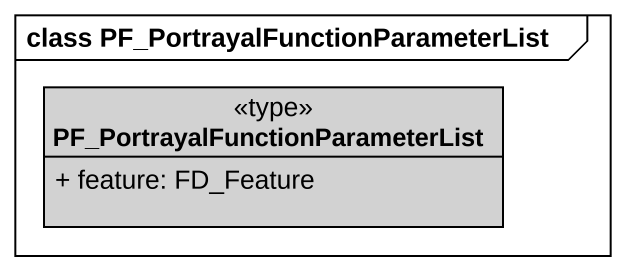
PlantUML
@startuml
mainframe class PF_PortrayalFunctionParameterList
hide circle
hide empty members
skinparam classAttributeIconSize 0
class "PF_PortrayalFunctionParameterList" as PF_PortrayalFunctionParamete <<type>> #D2D2D2 {
  + feature: FD_Feature
}
@enduml
